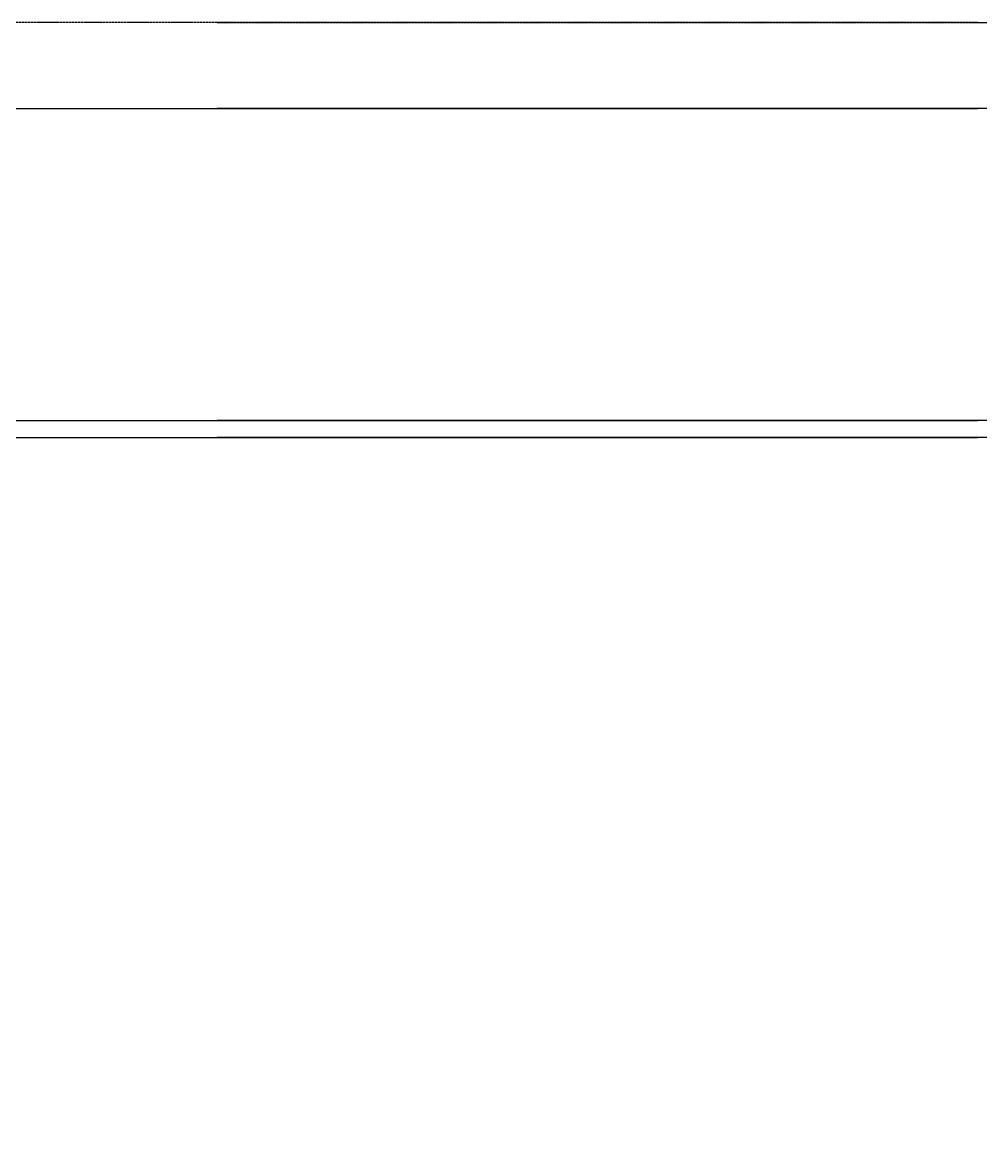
# Model space of a CAD drawing. Extents: x -1899985 to 1774885, y 556286 to 2175695.
# Drawn here: x -1114481 to -1112254, y 574865 to 577467 of the extents above; entities that cross this region are included whole.
import ezdxf

# ---------------------------------------------------------------- set-up
doc = ezdxf.new("R2010")
doc.units = 0
doc.header["$LTSCALE"] = 10
doc.header["$MEASUREMENT"] = 0
doc.linetypes.add('20剖面图$0$DASH', pattern=[0.35, 0.25, -0.1])
for name, color, linetype in [('20剖面图$0$A-LIN-V', 9, 'Continuous'), ('20剖面图$0$FHSGH10105-主梁-04', 7, 'Continuous'), ('20剖面图$0$FHSGH10105-主梁-06', 7, 'Continuous'), ('20剖面图$0$S-SB', 21, 'Continuous'), ('A-LIN-V', 9, 'Continuous')]:
    doc.layers.add(name, color=color, linetype=linetype)

# ---------------------------------------------------------------- blocks, each defined once
blk = doc.blocks.new('20剖面图$0$吊车5')
at = {"color": 6, "linetype": '20剖面图$0$DASH'}
blk.add_lwpolyline([(1563769.3, -78840.6), (1555174.3, -78840.6), (1555174.3, -81443.1)], dxfattribs=at)
at = {"layer": '20剖面图$0$FHSGH10105-主梁-04', "color": 3, "linetype": 'Continuous'}
blk.add_line((1555299.5, -79040.6), (1563769.3, -79040.6), dxfattribs=at)
at = {"layer": '20剖面图$0$FHSGH10105-主梁-06', "color": 3, "linetype": 'Continuous'}
for p, q in [((1555503.3, -79766.3), (1563769.3, -79766.3)), ((1555299.5, -79805.6), (1563769.3, -79805.6))]:
    blk.add_line(p, q, dxfattribs=at)
blk = doc.blocks.new('20剖面图$0$n44')
at = {"color": 6, "linetype": '20剖面图$0$DASH'}
blk.add_lwpolyline([(1563769.3, -78840.6), (1555174.3, -78840.6), (1555174.3, -81443.1)], dxfattribs=at)
at = {"layer": '20剖面图$0$FHSGH10105-主梁-04', "color": 3, "linetype": 'Continuous'}
blk.add_line((1555299.5, -79040.6), (1563769.3, -79040.6), dxfattribs=at)
at = {"layer": '20剖面图$0$FHSGH10105-主梁-06', "color": 3, "linetype": 'Continuous'}
for p, q in [((1555503.3, -79766.3), (1563769.3, -79766.3)), ((1555299.5, -79805.6), (1563769.3, -79805.6))]:
    blk.add_line(p, q, dxfattribs=at)
blk = doc.blocks.new('20剖面图$0$G$C20E3758E')
at = {"layer": '20剖面图$0$S-SB', "yscale": 0.6363000000750548, "zscale": 0.6363000000750548}
for name, p, xscale in [('20剖面图$0$吊车5', (-994678.75, 52810.36), 0.6363000000750548), ('20剖面图$0$n44', (994249.58, 52810.36), -0.6363000000750548)]:
    blk.add_blockref(name, p, dxfattribs=dict(at, xscale=xscale))
blk = doc.blocks.new('20剖面图')
at = {"layer": '20剖面图$0$A-LIN-V', "xscale": 1.571585729816195, "yscale": 1.571585729816195, "zscale": 1.571585729816195}
blk.add_blockref('20剖面图$0$G$C20E3758E', (-1112807.8, 573312.1), dxfattribs=at)

msp = doc.modelspace()

# ---------------------------------------------------------------- block references
at = {"layer": 'A-LIN-V'}
msp.add_blockref('20剖面图', (0, 0), dxfattribs=at)

doc.saveas('drawing.dxf')
